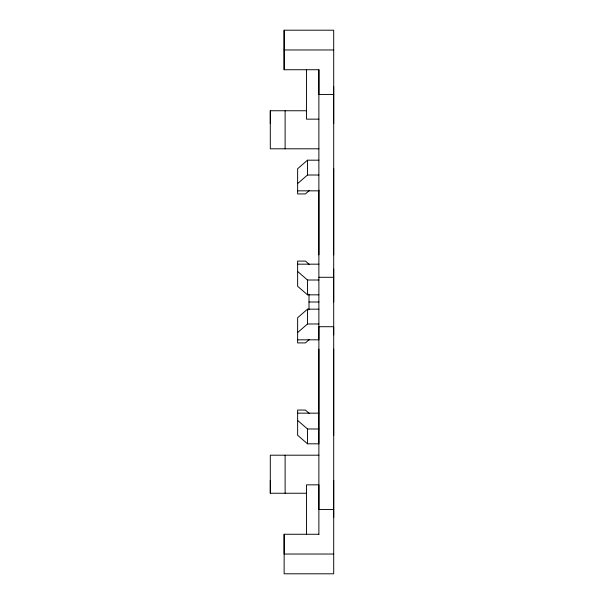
<?xml version="1.0" encoding="UTF-8"?>
<svg xmlns="http://www.w3.org/2000/svg" width="604" height="604" viewBox="0 0 604 604"><rect width="100%" height="100%" fill="white"/><g stroke="black" fill="none" stroke-linecap="round" stroke-linejoin="round"><path stroke-width="0.91" d="M306.522 493.249L270.298 493.249L270.298 455.197L318.882 455.197M270.298 123.601L270.298 110.751L306.522 110.751M318.882 534.268L284.137 534.268L284.137 554.034L333.702 554.034M333.702 94.443L318.882 94.443L318.882 69.732L284.129 69.732L284.129 30.2L333.702 30.2L333.702 123.601M285.118 493.249L285.118 455.197M318.882 254.865L318.882 190.147M333.702 302L333.702 269.127M333.702 254.865L333.702 168.569M333.702 86.538L333.702 334.873M318.874 160.181L307.512 160.181L297.629 168.743L297.629 193.937L305.413 193.937L309.271 190.592M297.629 183.563L307.512 175.009L318.874 175.009M318.882 309.165L307.512 309.165L297.629 317.719L297.629 342.913L305.413 342.913L309.271 339.576M297.629 332.547L307.512 323.986L318.882 323.986M284.129 49.966L333.702 49.966M318.882 119.154L306.522 119.154L306.522 69.603M318.882 148.803L270.298 148.803L270.298 110.751M297.629 190.841L318.874 190.841M297.629 264.174L318.882 264.182M318.882 277.289L333.702 277.289M297.629 271.453L307.512 280.014L318.874 280.014M309.271 264.424L305.413 261.087L297.629 261.087L297.629 286.281L307.512 294.835L318.874 294.835M308.999 302L318.882 302M297.629 339.826L318.882 339.818L318.882 69.603M297.629 413.159L318.882 413.159M297.629 420.437L307.512 428.991L318.882 428.991M309.271 413.408L305.413 410.063L297.629 410.063L297.629 435.257L307.512 443.819L318.882 443.819L318.882 349.135M333.702 509.557L318.882 509.557L318.882 326.711L333.702 326.711L333.702 517.462M333.702 349.135L333.702 435.431M333.702 480.399L333.702 573.8L284.137 573.8L284.137 534.268M318.882 534.397L318.882 484.846L306.522 484.846L306.53 534.397M308.999 294.125L308.999 309.875M307.512 160.181L307.512 175.009M307.512 280.014L307.512 294.835M307.512 309.165L307.512 323.986M307.512 428.991L307.512 443.819M285.118 110.751L285.118 148.803M284.129 30.2L284.129 69.732M270.298 480.399L270.298 493.249"/></g></svg>
